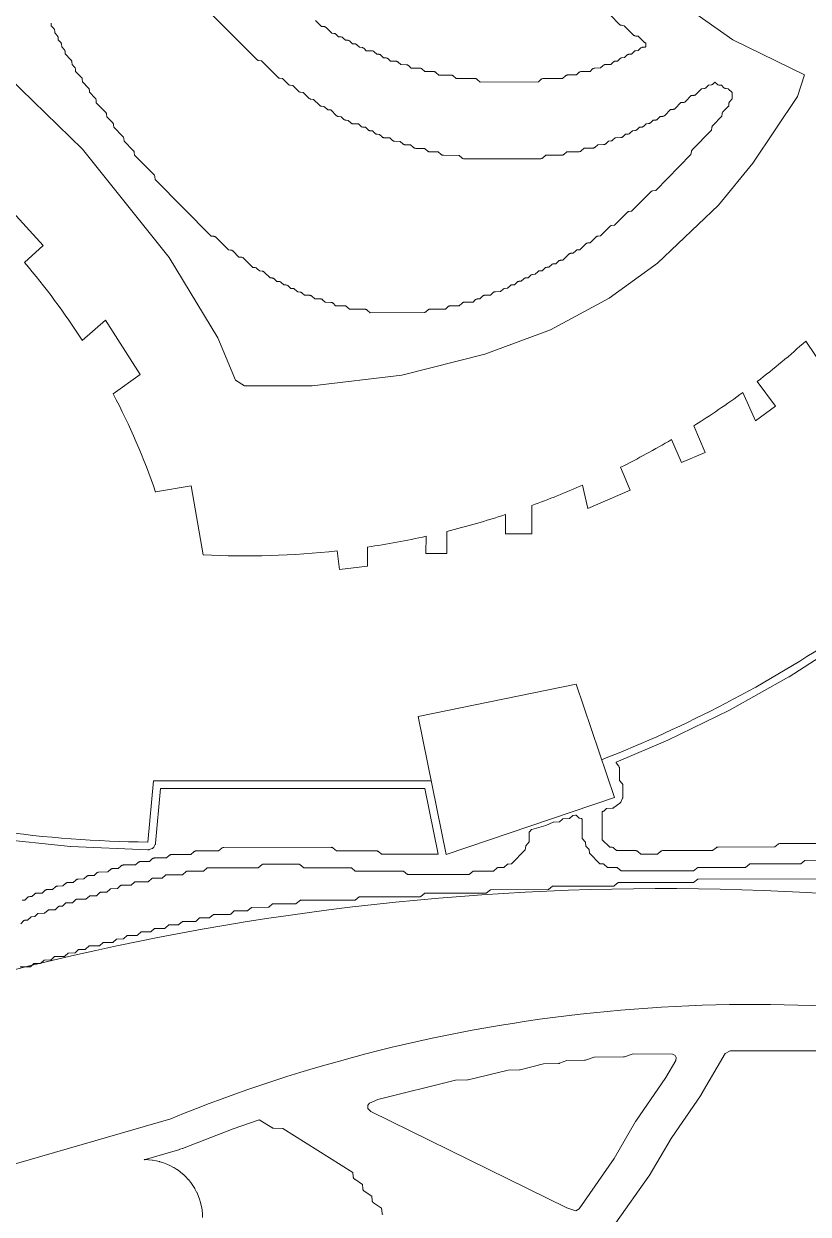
# Model space of a CAD drawing. Header units: inches. Extents: x 36 to 190, y -75 to 56.
# Drawn here: x 162.52 to 168.55, y -15.79 to -6.64 of the extents above; entities that cross this region are included whole.
import ezdxf

# ---------------------------------------------------------------- set-up
doc = ezdxf.new("R2010")
doc.units = ezdxf.units.IN
for name, color, linetype, lineweight in [('01_ORIGINAL_CAD', 7, 'CONTINUOUS', 20), ('02_APPROVED_PDF_OUTLINES', 7, 'CONTINUOUS', 15), ('03_ADDED_AREAS_SAME_COMPOSITION', 7, 'CONTINUOUS', 15), ('04_APPROVED_PERIMETER', 7, 'CONTINUOUS', 15)]:
    doc.layers.add(name, color=color, linetype=linetype, lineweight=lineweight)

# ---------------------------------------------------------------- blocks, each defined once
blk = doc.blocks.new('06_WAVES')
at = {"layer": '01_ORIGINAL_CAD'}
for points in [[(52.2493, 38.1107), (52.6681, 37.6537), (52.5252, 37.5228)], [(52.9682, 36.924), (53.149, 37.0789), (53.4135, 36.6613), (53.2073, 36.5136)], [(58.5281, 36.9184), (58.6704, 36.7041), (58.8136, 36.7992), (58.6323, 37.0141)], [(58.0434, 36.5236), (58.1409, 36.3052), (58.2947, 36.4191), (58.1551, 36.6078)], [(57.4962, 36.1619), (57.5715, 35.985), (57.7545, 36.0629), (57.6677, 36.2668)], [(56.8117, 35.8113), (56.8528, 35.6336), (57.1795, 35.7726), (57.1045, 35.9487)], [(53.8052, 35.8063), (53.533, 35.7591)], [(53.8052, 35.8063), (53.8052, 35.8063)], [(56.2206, 35.5856), (56.2206, 35.4387), (56.4229, 35.4387), (56.4229, 35.6554)], [(55.6105, 35.4191), (55.6079, 35.2876), (55.7705, 35.2876), (55.7705, 35.4566)], [(54.9286, 35.3065), (54.9443, 35.1648), (55.1599, 35.189), (55.1599, 35.3363)], [(53.5155, 33.5403), (53.4732, 33.0698)], [(53.5155, 33.5403), (55.6505, 33.5403)]]:
    blk.add_lwpolyline(points, dxfattribs=at)
for points in [[(59.9983, 35.3223), (60.235, 35.0586), (61.8312, 36.8162), (61.9333, 37.4176, -0.214593), (63.5216, 35.6018, 0.212382), (64.1876, 33.5175, -0.642649), (62.1657, 32.1496, 0.132984), (51.6147, 31.858, -0.471407), (50.9129, 32.2446)], [(58.5281, 36.9184, -0.018836), (58.1551, 36.6078, -0.018836)], [(58.0434, 36.5236, -0.017658), (57.6677, 36.2668, -0.017658)], [(57.4962, 36.1619, -0.017305), (57.1045, 35.9487, -0.017305)], [(54.9286, 35.3065, -0.040089), (53.8973, 35.2756), (53.8052, 35.8063)], [(56.8117, 35.8113, -0.016254), (56.4229, 35.6554, -0.016254)], [(56.2206, 35.5856, -0.018166), (55.7705, 35.4566, -0.018166)], [(50.2735, 35.4003, -0.198705), (51.1432, 33.3921, 0.063223), (53.4732, 33.0698)], [(55.6105, 35.4191, -0.017778), (55.1599, 35.3363, -0.017778)], [(56.9594, 33.703, 0.056142), (58.8111, 34.6734)], [(53.6498, 30.945, -0.14301), (60.2429, 31.6303, -0.286424), (65.3601, 28.4306), (66.4807, 23.8898, -0.272091), (64.8996, 18.9541), (63.6613, 17.5325)], [(53.6498, 30.945), (50.3999, 30.0042), (48.0949, 29.84), (45.4271, 29.473), (42.376, 26.5966), (41.758, 26.5966, -0.10797), (36.2477, 22.9537)]]:
    blk.add_lwpolyline(points, format="xyb", dxfattribs=at)
blk.add_lwpolyline([(55.5495, 34.0342), (56.7635, 34.2825), (57.0577, 33.4124), (55.766, 32.9757)], close=True, dxfattribs=at)
for start, end in [(32.63878, 40.4465), (19.0436, 27.66091)]:
    blk.add_arc((48.3626, 33.9743), 5.4698, start, end, dxfattribs=at)
at = {"layer": '02_APPROVED_PDF_OUTLINES'}
for points in [[(52.4962, 32.4431), (52.5215, 32.4672), (52.5219, 32.4676), (52.5225, 32.468), (52.523, 32.4683), (52.5236, 32.4685), (52.5241, 32.4687), (52.5247, 32.4688), (52.5253, 32.4689), (52.5492, 32.47), (52.5745, 32.4941), (52.575, 32.4945), (52.5754, 32.4948), (52.5759, 32.4951), (52.5764, 32.4953), (52.577, 32.4955), (52.5775, 32.4957), (52.5781, 32.4957), (52.6046, 32.4981), (52.6275, 32.5209), (52.6279, 32.5213), (52.6284, 32.5216), (52.6289, 32.5219), (52.6294, 32.5222), (52.6299, 32.5224), (52.6305, 32.5225), (52.6311, 32.5226), (52.6317, 32.5226), (52.6792, 32.523), (52.7073, 32.548), (52.7078, 32.5484), (52.7083, 32.5487), (52.7088, 32.549), (52.7094, 32.5492), (52.7099, 32.5494), (52.7105, 32.5495), (52.7111, 32.5495), (52.7614, 32.5507), (52.7867, 32.5748), (52.7872, 32.5752), (52.7876, 32.5755), (52.7881, 32.5758), (52.7886, 32.576), (52.7892, 32.5762), (52.7897, 32.5763), (52.7903, 32.5764), (52.8168, 32.5788), (52.8397, 32.6016), (52.8401, 32.602), (52.8405, 32.6023), (52.841, 32.6026), (52.8415, 32.6028), (52.8421, 32.603), (52.8426, 32.6032), (52.8432, 32.6033), (52.8438, 32.6033), (52.894, 32.6045), (52.9193, 32.6286), (52.9198, 32.6289), (52.9202, 32.6293), (52.9207, 32.6296), (52.9212, 32.6298), (52.9218, 32.63), (52.9223, 32.6301), (52.9229, 32.6302), (52.9235, 32.6302), (52.9975, 32.6306), (53.0256, 32.6556), (53.0261, 32.656), (53.0266, 32.6563), (53.0271, 32.6566), (53.0277, 32.6568), (53.0283, 32.657), (53.0289, 32.6571), (53.0295, 32.6571), (53.0798, 32.6583), (53.105, 32.6824), (53.1055, 32.6828), (53.1059, 32.6831), (53.1064, 32.6834), (53.1069, 32.6836), (53.1074, 32.6838), (53.108, 32.6839), (53.1085, 32.684), (53.109, 32.684), (53.1593, 32.6852), (53.1846, 32.7093), (53.185, 32.7097), (53.1855, 32.71), (53.186, 32.7103), (53.1865, 32.7105), (53.187, 32.7107), (53.1875, 32.7108), (53.1881, 32.7109), (53.1886, 32.7109), (53.2389, 32.7121), (53.2642, 32.7362), (53.2646, 32.7366), (53.2651, 32.7369), (53.2656, 32.7372), (53.2661, 32.7374), (53.2666, 32.7376), (53.2671, 32.7377), (53.2677, 32.7378), (53.2683, 32.7378), (53.3451, 32.739), (53.3703, 32.7631), (53.3708, 32.7635), (53.3712, 32.7638), (53.3717, 32.7641), (53.3722, 32.7643), (53.3728, 32.7645), (53.3733, 32.7647), (53.3739, 32.7647), (53.3745, 32.7648), (53.475, 32.7651), (53.5032, 32.7902), (53.5036, 32.7906), (53.5041, 32.7909), (53.5047, 32.7912), (53.5053, 32.7914), (53.5058, 32.7916), (53.5064, 32.7917), (53.5071, 32.7917), (53.5839, 32.7929), (53.6091, 32.817), (53.6096, 32.8173), (53.61, 32.8177), (53.6105, 32.818), (53.611, 32.8182), (53.6116, 32.8184), (53.6121, 32.8185), (53.6127, 32.8186), (53.6133, 32.8186), (53.7404, 32.819), (53.7685, 32.8441), (53.769, 32.8445), (53.7695, 32.8448), (53.7701, 32.8451), (53.7706, 32.8453), (53.7712, 32.8455), (53.7718, 32.8455), (53.7725, 32.8456), (53.8996, 32.846), (53.9277, 32.871), (53.9282, 32.8714), (53.9287, 32.8717), (53.9293, 32.872), (53.9299, 32.8723), (53.9305, 32.8724), (53.9311, 32.8725), (53.9317, 32.8725), (54.3215, 32.8728), (54.3526, 32.8983), (54.353, 32.8987), (54.3535, 32.899), (54.3541, 32.8992), (54.3546, 32.8994), (54.3552, 32.8996), (54.3558, 32.8997), (54.3564, 32.8997), (54.6358, 32.8999), (54.6364, 32.8999), (54.637, 32.8998), (54.6376, 32.8997), (54.6381, 32.8995), (54.6386, 32.8992), (54.6391, 32.8989), (54.6396, 32.8986), (54.6708, 32.8731), (55.034, 32.8734), (55.0347, 32.8733), (55.0353, 32.8732), (55.0359, 32.8731), (55.0365, 32.8729), (55.037, 32.8726), (55.0375, 32.8722), (55.038, 32.8719), (55.0662, 32.8468), (55.4323, 32.8468), (55.4328, 32.8468), (55.4334, 32.8467), (55.434, 32.8466), (55.4345, 32.8464), (55.4351, 32.8461), (55.4356, 32.8458), (55.4361, 32.8455), (55.4672, 32.82), (55.9408, 32.8204), (55.9719, 32.8459), (55.9723, 32.8462), (55.9728, 32.8465), (55.9734, 32.8468), (55.9739, 32.847), (55.9745, 32.8471), (55.9751, 32.8472), (55.9757, 32.8472), (56.1293, 32.8476), (56.1574, 32.8727), (56.1579, 32.8731), (56.1584, 32.8734), (56.159, 32.8737), (56.1596, 32.8739), (56.1602, 32.8741), (56.1608, 32.8742), (56.1614, 32.8742), (56.2089, 32.8745), (56.237, 32.8996), (56.2375, 32.9), (56.2381, 32.9003), (56.2386, 32.9006), (56.2392, 32.9008), (56.2398, 32.901), (56.2405, 32.9011), (56.267, 32.9035), (56.3723, 33.0098), (56.3763, 33.0391), (56.3764, 33.0397), (56.3765, 33.0402), (56.3767, 33.0407), (56.377, 33.0413), (56.3773, 33.0418), (56.3777, 33.0422), (56.4024, 33.0706), (56.4025, 33.1457), (56.4026, 33.1462), (56.4027, 33.1468), (56.4028, 33.1474), (56.403, 33.1479), (56.4032, 33.1485), (56.4035, 33.149), (56.4039, 33.1494), (56.4043, 33.1499), (56.4196, 33.1654), (56.4201, 33.1658), (56.4206, 33.1662), (56.4211, 33.1665), (56.4217, 33.1668), (56.4222, 33.167), (56.5299, 33.1974), (56.5879, 33.2229), (56.5884, 33.2232), (56.589, 33.2233), (56.5896, 33.2234), (56.5901, 33.2235), (56.6356, 33.2246), (56.6585, 33.2463), (56.659, 33.2467), (56.6595, 33.247), (56.66, 33.2473), (56.6606, 33.2476), (56.6611, 33.2477), (56.6617, 33.2479), (56.6623, 33.2479), (56.7124, 33.2506), (56.7383, 33.2733), (56.7387, 33.2737), (56.7392, 33.274), (56.7397, 33.2743), (56.7403, 33.2745), (56.7408, 33.2747), (56.7414, 33.2748), (56.7578, 33.2772), (56.7584, 33.2773), (56.759, 33.2773), (56.7596, 33.2772), (56.7602, 33.2771), (56.7608, 33.2769), (56.7614, 33.2766), (56.7619, 33.2763), (56.7624, 33.2759), (56.7629, 33.2755), (56.7859, 33.2527), (56.8038, 33.2504), (56.8044, 33.2503), (56.805, 33.2502), (56.8055, 33.2499), (56.806, 33.2497), (56.8065, 33.2494), (56.8069, 33.249), (56.8074, 33.2486), (56.8078, 33.2482), (56.8081, 33.2477), (56.8084, 33.2472), (56.8086, 33.2467), (56.8088, 33.2462), (56.809, 33.2456), (56.809, 33.2451), (56.8091, 33.2445), (56.8096, 33.0978), (56.8345, 33.0694), (56.8349, 33.0689), (56.8352, 33.0683), (56.8355, 33.0678), (56.8357, 33.0672), (56.8358, 33.0666), (56.8359, 33.0659), (56.8383, 33.0391), (56.8609, 33.0159), (56.8613, 33.0155), (56.8616, 33.015), (56.8619, 33.0145), (56.8622, 33.014), (56.8624, 33.0134), (56.8625, 33.0129), (56.8626, 33.0123), (56.8649, 32.9855), (56.9458, 32.904), (56.9723, 32.9016), (56.9729, 32.9015), (56.9735, 32.9014), (56.9741, 32.9012), (56.9747, 32.9009), (56.9752, 32.9005), (56.9757, 32.9002), (57.0039, 32.8751), (57.078, 32.8749), (57.0786, 32.8749), (57.0792, 32.8748), (57.0798, 32.8746), (57.0804, 32.8744), (57.0809, 32.8741), (57.0815, 32.8738), (57.0819, 32.8734), (57.1101, 32.8484), (57.6661, 32.8485), (57.6972, 32.874), (57.6977, 32.8744), (57.6982, 32.8747), (57.6987, 32.8749), (57.6993, 32.8751), (57.6998, 32.8753), (57.7004, 32.8753), (57.701, 32.8754), (58.0642, 32.8756), (58.0953, 32.9011), (58.0958, 32.9015), (58.0963, 32.9018), (58.0968, 32.902), (58.0974, 32.9022), (58.0979, 32.9024), (58.0985, 32.9025), (58.0991, 32.9025), (58.4889, 32.9028), (58.52, 32.9283), (58.5204, 32.9287), (58.5209, 32.929), (58.5215, 32.9292), (58.522, 32.9294), (58.5226, 32.9295), (58.5232, 32.9296), (58.5238, 32.9297), (59.7057, 32.9306)], [(58.6218, 32.7867), (57.6971, 32.786), (57.666, 32.7605), (57.6655, 32.7601), (57.665, 32.7598), (57.6644, 32.7596), (57.6639, 32.7594), (57.6633, 32.7593), (57.6627, 32.7592), (57.6622, 32.7591), (57.0866, 32.7587), (57.0555, 32.7332), (57.055, 32.7329), (57.0545, 32.7325), (57.054, 32.7323), (57.0534, 32.7321), (57.0529, 32.732), (57.0523, 32.7319), (57.0517, 32.7318), (56.5823, 32.7315), (56.5512, 32.706), (56.5507, 32.7056), (56.5502, 32.7053), (56.5497, 32.7051), (56.5491, 32.7049), (56.5486, 32.7047), (56.548, 32.7047), (56.5474, 32.7046), (56.1046, 32.7043), (56.0734, 32.6788), (56.073, 32.6784), (56.0725, 32.6781), (56.0719, 32.6779), (56.0714, 32.6777), (56.0708, 32.6775), (56.0702, 32.6775), (56.0696, 32.6774), (55.6003, 32.6771), (55.5692, 32.6516), (55.5687, 32.6512), (55.5682, 32.6509), (55.5677, 32.6507), (55.5671, 32.6505), (55.5665, 32.6503), (55.5659, 32.6502), (55.5654, 32.6502), (55.096, 32.6499), (55.0649, 32.6243), (55.0644, 32.624), (55.0639, 32.6237), (55.0634, 32.6234), (55.0628, 32.6232), (55.0622, 32.6231), (55.0617, 32.623), (55.0611, 32.623), (54.6448, 32.6227), (54.6137, 32.5972), (54.6132, 32.5968), (54.6127, 32.5965), (54.6122, 32.5963), (54.6116, 32.5961), (54.611, 32.5959), (54.6105, 32.5958), (54.6099, 32.5958), (54.4297, 32.5954), (54.4015, 32.5703), (54.4011, 32.5699), (54.4005, 32.5696), (54.4, 32.5693), (54.3994, 32.5691), (54.3988, 32.5689), (54.3982, 32.5688), (54.3976, 32.5688), (54.2704, 32.5684), (54.2423, 32.5434), (54.2419, 32.543), (54.2413, 32.5427), (54.2408, 32.5424), (54.2402, 32.5422), (54.2396, 32.542), (54.239, 32.5419), (54.2384, 32.5419), (54.1351, 32.5406), (54.1098, 32.5166), (54.1094, 32.5162), (54.1089, 32.5159), (54.1084, 32.5156), (54.1079, 32.5153), (54.1074, 32.5152), (54.1068, 32.515), (54.1063, 32.5149), (54.1057, 32.5149), (53.9786, 32.5145), (53.9504, 32.4895), (53.95, 32.4891), (53.9495, 32.4888), (53.9489, 32.4885), (53.9483, 32.4883), (53.9478, 32.4881), (53.9472, 32.488), (53.9465, 32.488), (53.8697, 32.4868), (53.8445, 32.4627), (53.844, 32.4623), (53.8436, 32.462), (53.8431, 32.4617), (53.8426, 32.4615), (53.842, 32.4613), (53.8415, 32.4611), (53.8409, 32.4611), (53.8404, 32.461), (53.7398, 32.4607), (53.7117, 32.4356), (53.7112, 32.4352), (53.7106, 32.4349), (53.7101, 32.4346), (53.7095, 32.4344), (53.7089, 32.4342), (53.7083, 32.4341), (53.7077, 32.4341), (53.6336, 32.4338), (53.6055, 32.4087), (53.6051, 32.4083), (53.6045, 32.408), (53.604, 32.4077), (53.6034, 32.4075), (53.6028, 32.4073), (53.6022, 32.4072), (53.6016, 32.4072), (53.5248, 32.406), (53.4995, 32.3819), (53.4991, 32.3815), (53.4987, 32.3812), (53.4982, 32.3809), (53.4976, 32.3807), (53.4971, 32.3805), (53.4966, 32.3804), (53.496, 32.3803), (53.4954, 32.3803), (53.4214, 32.3799), (53.3933, 32.3549), (53.3928, 32.3545), (53.3923, 32.3541), (53.3917, 32.3539), (53.3911, 32.3536), (53.3905, 32.3535), (53.3899, 32.3534), (53.3893, 32.3533), (53.3153, 32.353), (53.2871, 32.3279), (53.2867, 32.3276), (53.2862, 32.3272), (53.2856, 32.3269), (53.2851, 32.3267), (53.2845, 32.3266), (53.2839, 32.3265), (53.2833, 32.3264), (53.233, 32.3253), (53.2077, 32.3012), (53.2073, 32.3008), (53.2068, 32.3005), (53.2063, 32.3002), (53.2058, 32.2999), (53.2053, 32.2998), (53.2047, 32.2996), (53.2042, 32.2995), (53.2036, 32.2995), (53.1296, 32.2992), (53.1014, 32.2741), (53.101, 32.2737), (53.1004, 32.2734), (53.0999, 32.2731), (53.0993, 32.2729), (53.0987, 32.2727), (53.0981, 32.2726), (53.0975, 32.2726), (53.0234, 32.2723), (52.9953, 32.2472), (52.9948, 32.2468), (52.9943, 32.2465), (52.9938, 32.2462), (52.9932, 32.246), (52.9927, 32.2458), (52.9921, 32.2457), (52.9915, 32.2457), (52.9412, 32.2445), (52.9159, 32.2204), (52.9155, 32.2201), (52.915, 32.2197), (52.9145, 32.2195), (52.914, 32.2192), (52.9135, 32.219), (52.913, 32.2189), (52.9124, 32.2188), (52.9119, 32.2188), (52.8616, 32.2176), (52.8363, 32.1935), (52.8359, 32.1932), (52.8354, 32.1928), (52.8349, 32.1926), (52.8344, 32.1923), (52.8339, 32.1921), (52.8334, 32.192), (52.8328, 32.1919), (52.8322, 32.1919), (52.7554, 32.1907), (52.7302, 32.1666), (52.7298, 32.1662), (52.7293, 32.1659), (52.7288, 32.1656), (52.7283, 32.1654), (52.7278, 32.1652), (52.7273, 32.1651), (52.7267, 32.165), (52.7262, 32.165), (52.6759, 32.1638), (52.6506, 32.1397), (52.6502, 32.1393), (52.6497, 32.139), (52.6492, 32.1387), (52.6487, 32.1385), (52.6482, 32.1383), (52.6477, 32.1382), (52.6471, 32.1381), (52.6466, 32.1381), (52.5963, 32.1369), (52.571, 32.1128), (52.5706, 32.1124), (52.5701, 32.1121), (52.5696, 32.1118), (52.5691, 32.1116), (52.5686, 32.1114), (52.568, 32.1113), (52.5675, 32.1112), (52.5669, 32.1112), (52.4929, 32.1108)], [(57.0271, 39.4211), (57.0965, 39.3511), (57.0989, 39.3489), (57.1016, 39.3471), (57.1045, 39.3457), (57.1076, 39.3446), (57.1107, 39.3439), (57.1334, 39.3407), (57.2052, 39.2687), (57.2078, 39.2664), (57.2107, 39.2645), (57.2139, 39.263), (57.2172, 39.262), (57.2207, 39.2614), (57.2403, 39.2597), (57.2849, 39.215), (57.2874, 39.2129), (57.2902, 39.2111), (57.2931, 39.2096), (57.2962, 39.2086), (57.2976, 39.2083), (57.2977, 39.181), (57.2936, 39.1769), (57.274, 39.1751), (57.2706, 39.1746), (57.2673, 39.1735), (57.2641, 39.1721), (57.2612, 39.1702), (57.2586, 39.1679), (57.2406, 39.15), (57.221, 39.1482), (57.2175, 39.1477), (57.2142, 39.1467), (57.2111, 39.1452), (57.2082, 39.1433), (57.2056, 39.141), (57.1876, 39.1231), (57.1679, 39.1214), (57.1645, 39.1208), (57.1612, 39.1198), (57.1581, 39.1183), (57.1551, 39.1164), (57.1525, 39.1142), (57.1346, 39.0963), (57.1149, 39.0945), (57.1115, 39.0939), (57.1082, 39.0929), (57.105, 39.0914), (57.1021, 39.0896), (57.0995, 39.0873), (57.082, 39.0698), (57.0656, 39.0691), (57.062, 39.0687), (57.0586, 39.0677), (57.0553, 39.0663), (57.0522, 39.0645), (57.0495, 39.0622), (57.0295, 39.0432), (56.9866, 39.0422), (56.9835, 39.0419), (56.9805, 39.0413), (56.9776, 39.0403), (56.9748, 39.039), (56.9722, 39.0373), (56.9699, 39.0353), (56.9499, 39.0163), (56.907, 39.0153), (56.9039, 39.015), (56.9009, 39.0144), (56.898, 39.0134), (56.8952, 39.0121), (56.8927, 39.0104), (56.8903, 39.0084), (56.8705, 38.9896), (56.8041, 38.9893), (56.8011, 38.9891), (56.7982, 38.9885), (56.7953, 38.9876), (56.7926, 38.9864), (56.79, 38.9848), (56.7876, 38.9829), (56.7649, 38.9626), (56.698, 38.9623), (56.695, 38.9621), (56.692, 38.9616), (56.6892, 38.9607), (56.6864, 38.9594), (56.6839, 38.9579), (56.6815, 38.956), (56.6588, 38.9357), (56.5123, 38.9354), (56.5093, 38.9352), (56.5063, 38.9346), (56.5034, 38.9337), (56.5007, 38.9325), (56.4981, 38.9309), (56.4957, 38.929), (56.473, 38.9088), (56.0268, 38.9084), (56.004, 38.9287), (56.0016, 38.9305), (55.999, 38.9321), (55.9963, 38.9333), (55.9934, 38.9342), (55.9904, 38.9348), (55.9874, 38.935), (55.8409, 38.9351), (55.8181, 38.9554), (55.8157, 38.9572), (55.8132, 38.9588), (55.8104, 38.96), (55.8075, 38.9609), (55.8046, 38.9615), (55.8016, 38.9617), (55.7082, 38.9619), (55.6853, 38.9821), (55.683, 38.984), (55.6804, 38.9855), (55.6776, 38.9868), (55.6748, 38.9877), (55.6718, 38.9882), (55.6688, 38.9884), (55.6019, 38.9886), (55.5791, 39.0089), (55.5767, 39.0107), (55.5742, 39.0123), (55.5714, 39.0135), (55.5685, 39.0144), (55.5656, 39.015), (55.5626, 39.0152), (55.4962, 39.0154), (55.4763, 39.0342), (55.474, 39.0362), (55.4714, 39.0379), (55.4686, 39.0392), (55.4657, 39.0402), (55.4627, 39.0408), (55.4596, 39.0411), (55.4167, 39.042), (55.3966, 39.061), (55.3943, 39.063), (55.3917, 39.0646), (55.3889, 39.066), (55.386, 39.067), (55.383, 39.0676), (55.38, 39.0678), (55.3373, 39.0687), (55.32, 39.086), (55.3173, 39.0882), (55.3144, 39.0901), (55.3113, 39.0916), (55.308, 39.0926), (55.3046, 39.0931), (55.2846, 39.0949), (55.2638, 39.1146), (55.261, 39.1168), (55.258, 39.1187), (55.2547, 39.1201), (55.2512, 39.121), (55.2477, 39.1214), (55.231, 39.1221), (55.2107, 39.1414), (55.2083, 39.1433), (55.2057, 39.145), (55.203, 39.1464), (55.2001, 39.1473), (55.1971, 39.148), (55.194, 39.1482), (55.1514, 39.1491), (55.134, 39.1664), (55.1314, 39.1686), (55.1285, 39.1705), (55.1253, 39.172), (55.122, 39.173), (55.1186, 39.1735), (55.0986, 39.1753), (55.0778, 39.195), (55.0751, 39.1972), (55.072, 39.1991), (55.0687, 39.2005), (55.0653, 39.2014), (55.0617, 39.2018), (55.045, 39.2025), (55.0247, 39.2218), (55.0219, 39.224), (55.0189, 39.2259), (55.0156, 39.2273), (55.0121, 39.2282), (55.0086, 39.2286), (54.9919, 39.2293), (54.9716, 39.2486), (54.9688, 39.2508), (54.9657, 39.2527), (54.9625, 39.2541), (54.959, 39.255), (54.9555, 39.2554), (54.9387, 39.2561), (54.9184, 39.2754), (54.9157, 39.2776), (54.9126, 39.2795), (54.9093, 39.2809), (54.9059, 39.2818), (54.9023, 39.2822), (54.886, 39.2829), (54.8418, 39.3271), (54.8391, 39.3294), (54.8362, 39.3313), (54.8331, 39.3328), (54.8297, 39.3338), (54.8263, 39.3343), (54.8067, 39.3361), (54.762, 39.3807)], [(53.8312, 39.5633), (54.3099, 39.0806), (54.3123, 39.0784), (54.315, 39.0766), (54.3179, 39.0752), (54.3209, 39.0741), (54.3241, 39.0734), (54.3468, 39.0702), (54.4717, 38.9446), (54.4743, 38.9423), (54.4773, 38.9404), (54.4804, 38.9389), (54.4838, 38.9379), (54.4872, 38.9373), (54.5068, 38.9356), (54.5515, 38.8909), (54.5541, 38.8886), (54.557, 38.8867), (54.5602, 38.8853), (54.5635, 38.8842), (54.567, 38.8837), (54.5866, 38.882), (54.6312, 38.8373), (54.6339, 38.835), (54.6368, 38.8331), (54.6399, 38.8316), (54.6433, 38.8306), (54.6467, 38.8301), (54.6663, 38.8283), (54.711, 38.7837), (54.7136, 38.7814), (54.7165, 38.7795), (54.7197, 38.778), (54.723, 38.777), (54.7264, 38.7765), (54.7461, 38.7747), (54.7907, 38.7301), (54.7933, 38.7278), (54.7962, 38.7259), (54.7994, 38.7244), (54.8027, 38.7234), (54.8062, 38.7228), (54.8262, 38.7211), (54.8469, 38.7014), (54.8497, 38.6991), (54.8527, 38.6973), (54.856, 38.6959), (54.8595, 38.695), (54.863, 38.6946), (54.8794, 38.6938), (54.9236, 38.6496), (54.9262, 38.6474), (54.9291, 38.6455), (54.9323, 38.644), (54.9356, 38.643), (54.939, 38.6424), (54.959, 38.6406), (54.9798, 38.621), (54.9826, 38.6187), (54.9856, 38.6169), (54.9889, 38.6155), (54.9924, 38.6145), (54.9959, 38.6141), (55.0126, 38.6134), (55.0329, 38.5942), (55.0353, 38.5922), (55.0379, 38.5905), (55.0406, 38.5892), (55.0435, 38.5882), (55.0465, 38.5876), (55.0496, 38.5873), (55.0922, 38.5864), (55.1096, 38.5692), (55.1122, 38.5669), (55.1151, 38.565), (55.1183, 38.5636), (55.1216, 38.5626), (55.125, 38.562), (55.145, 38.5603), (55.1658, 38.5406), (55.1685, 38.5383), (55.1716, 38.5365), (55.1749, 38.5351), (55.1783, 38.5342), (55.1819, 38.5338), (55.1986, 38.533), (55.2189, 38.5138), (55.2217, 38.5115), (55.2247, 38.5097), (55.228, 38.5083), (55.2315, 38.5074), (55.235, 38.507), (55.2517, 38.5062), (55.272, 38.487), (55.2744, 38.485), (55.277, 38.4833), (55.2797, 38.482), (55.2826, 38.481), (55.2856, 38.4804), (55.2887, 38.4801), (55.3317, 38.4792), (55.3517, 38.4602), (55.3541, 38.4582), (55.3567, 38.4566), (55.3594, 38.4552), (55.3623, 38.4542), (55.3653, 38.4536), (55.3684, 38.4534), (55.4113, 38.4524), (55.4314, 38.4334), (55.4338, 38.4315), (55.4363, 38.4298), (55.4391, 38.4284), (55.442, 38.4275), (55.445, 38.4268), (55.4481, 38.4266), (55.4915, 38.4257), (55.5145, 38.4052), (55.5169, 38.4034), (55.5195, 38.4018), (55.5222, 38.4006), (55.5251, 38.3997), (55.528, 38.3991), (55.531, 38.3989), (55.5979, 38.3987), (55.6208, 38.3785), (55.6231, 38.3766), (55.6257, 38.375), (55.6284, 38.3738), (55.6313, 38.3729), (55.6343, 38.3724), (55.6373, 38.3722), (55.7041, 38.372), (55.727, 38.3517), (55.7294, 38.3498), (55.7319, 38.3483), (55.7347, 38.347), (55.7376, 38.3461), (55.7405, 38.3456), (55.7435, 38.3454), (55.8635, 38.3452), (55.8863, 38.325), (55.8887, 38.3231), (55.8913, 38.3216), (55.894, 38.3203), (55.8969, 38.3194), (55.8999, 38.3189), (55.9029, 38.3187), (56.4898, 38.3188), (56.4932, 38.3191), (56.4966, 38.3198), (56.4998, 38.3209), (56.5029, 38.3225), (56.5057, 38.3245), (56.5315, 38.3457), (56.6521, 38.3461), (56.6551, 38.3463), (56.658, 38.3468), (56.6609, 38.3477), (56.6637, 38.349), (56.6662, 38.3506), (56.6686, 38.3524), (56.6914, 38.3727), (56.7847, 38.373), (56.7877, 38.3732), (56.7907, 38.3738), (56.7936, 38.3747), (56.7963, 38.3759), (56.7989, 38.3775), (56.8013, 38.3794), (56.824, 38.3996), (56.8909, 38.3999), (56.8939, 38.4001), (56.8969, 38.4007), (56.8997, 38.4016), (56.9025, 38.4029), (56.905, 38.4044), (56.9074, 38.4063), (56.9304, 38.4267), (56.9738, 38.4277), (56.9768, 38.428), (56.9798, 38.4286), (56.9827, 38.4296), (56.9855, 38.431), (56.9881, 38.4326), (56.9904, 38.4346), (57.0111, 38.4543), (57.0311, 38.4561), (57.0345, 38.4567), (57.0378, 38.4577), (57.041, 38.4591), (57.0439, 38.461), (57.0465, 38.4633), (57.0638, 38.4805), (57.1064, 38.4815), (57.1094, 38.4818), (57.1125, 38.4824), (57.1154, 38.4834), (57.1181, 38.4847), (57.1207, 38.4864), (57.1231, 38.4884), (57.1433, 38.5076), (57.16, 38.5084), (57.1635, 38.5088), (57.167, 38.5097), (57.1703, 38.5111), (57.1733, 38.513), (57.1761, 38.5153), (57.1963, 38.5345), (57.213, 38.5353), (57.2166, 38.5357), (57.22, 38.5366), (57.2233, 38.538), (57.2264, 38.5399), (57.2291, 38.5422), (57.2493, 38.5614), (57.2661, 38.5622), (57.2696, 38.5626), (57.2731, 38.5635), (57.2764, 38.5649), (57.2794, 38.5668), (57.2822, 38.569), (57.3024, 38.5883), (57.3191, 38.589), (57.3226, 38.5895), (57.3261, 38.5904), (57.3294, 38.5918), (57.3324, 38.5936), (57.3352, 38.5959), (57.3554, 38.6152), (57.3721, 38.6159), (57.3757, 38.6163), (57.3791, 38.6173), (57.3824, 38.6187), (57.3855, 38.6205), (57.3882, 38.6228), (57.4089, 38.6425), (57.4289, 38.6443), (57.4323, 38.6448), (57.4357, 38.6459), (57.4388, 38.6474), (57.4417, 38.6493), (57.4444, 38.6516), (57.4888, 38.6963), (57.5084, 38.698), (57.5119, 38.6986), (57.5152, 38.6996), (57.5184, 38.7011), (57.5213, 38.703), (57.5239, 38.7053), (57.5683, 38.75), (57.588, 38.7518), (57.5914, 38.7523), (57.5947, 38.7533), (57.5979, 38.7548), (57.6008, 38.7567), (57.6034, 38.759), (57.6479, 38.8037), (57.6675, 38.8055), (57.6709, 38.8061), (57.6743, 38.8071), (57.6774, 38.8086), (57.6803, 38.8105), (57.683, 38.8128), (57.727, 38.857), (57.7433, 38.8578), (57.7468, 38.8582), (57.7503, 38.8591), (57.7536, 38.8605), (57.7566, 38.8624), (57.7594, 38.8646), (57.7801, 38.8843), (57.8001, 38.8861), (57.8035, 38.8867), (57.8068, 38.8877), (57.8099, 38.8892), (57.8128, 38.891), (57.8155, 38.8933), (57.8295, 38.9073), (57.8461, 38.8915), (57.8488, 38.8892), (57.8519, 38.8874), (57.8552, 38.886), (57.8586, 38.8851), (57.8622, 38.8847), (57.8789, 38.884), (57.8992, 38.8647), (57.902, 38.8624), (57.905, 38.8606), (57.9083, 38.8592), (57.9118, 38.8583), (57.9153, 38.8579), (57.9316, 38.8572), (57.9619, 38.8266), (57.962, 38.7785), (57.9434, 38.7584), (57.9412, 38.7556), (57.9393, 38.7526), (57.938, 38.7493), (57.9371, 38.7459), (57.9367, 38.7424), (57.936, 38.7256), (57.8922, 38.6809), (57.89, 38.6783), (57.8882, 38.6754), (57.8867, 38.6722), (57.8857, 38.6689), (57.8852, 38.6655), (57.8835, 38.6455), (57.8128, 38.5735), (57.8106, 38.5709), (57.8087, 38.568), (57.8073, 38.5648), (57.8063, 38.5615), (57.8058, 38.5581), (57.8041, 38.5381), (57.6558, 38.3878), (57.6537, 38.3854), (57.6519, 38.3827), (57.6505, 38.3798), (57.6495, 38.3768), (57.6489, 38.3737), (57.6457, 38.3507), (57.3747, 38.076), (57.3521, 38.0727), (57.3489, 38.072), (57.3459, 38.0709), (57.343, 38.0695), (57.3403, 38.0677), (57.3379, 38.0655), (57.1898, 37.9153), (57.1702, 37.9136), (57.1668, 37.913), (57.1634, 37.912), (57.1603, 37.9105), (57.1573, 37.9086), (57.1547, 37.9062), (57.0573, 37.8079), (57.0377, 37.8061), (57.0343, 37.8055), (57.0309, 37.8045), (57.0278, 37.803), (57.0248, 37.8011), (57.0222, 37.7988), (56.9513, 37.7273), (56.9317, 37.7255), (56.9282, 37.7249), (56.9249, 37.7239), (56.9218, 37.7224), (56.9188, 37.7205), (56.9162, 37.7182), (56.8718, 37.6735), (56.8522, 37.6718), (56.8487, 37.6712), (56.8454, 37.6702), (56.8422, 37.6687), (56.8393, 37.6668), (56.8367, 37.6645), (56.7927, 37.6202), (56.7763, 37.6195), (56.7728, 37.6191), (56.7693, 37.6182), (56.7661, 37.6168), (56.763, 37.6149), (56.7602, 37.6126), (56.74, 37.5934), (56.7233, 37.5926), (56.7203, 37.5923), (56.7173, 37.5916), (56.7145, 37.5906), (56.7117, 37.5892), (56.7092, 37.5875), (56.7069, 37.5855), (56.6603, 37.5396), (56.6438, 37.5389), (56.6402, 37.5385), (56.6368, 37.5375), (56.6335, 37.5361), (56.6304, 37.5343), (56.6277, 37.532), (56.6075, 37.5128), (56.5907, 37.512), (56.5872, 37.5116), (56.5837, 37.5107), (56.5804, 37.5093), (56.5774, 37.5074), (56.5746, 37.5051), (56.5544, 37.4859), (56.5377, 37.4851), (56.5342, 37.4847), (56.5307, 37.4838), (56.5274, 37.4824), (56.5244, 37.4805), (56.5216, 37.4782), (56.5014, 37.459), (56.4847, 37.4582), (56.4811, 37.4578), (56.4777, 37.4569), (56.4744, 37.4555), (56.4713, 37.4536), (56.4686, 37.4514), (56.4479, 37.4317), (56.4279, 37.4299), (56.4245, 37.4293), (56.4212, 37.4283), (56.418, 37.4268), (56.4151, 37.425), (56.4125, 37.4227), (56.395, 37.4052), (56.3786, 37.4045), (56.375, 37.4041), (56.3716, 37.4031), (56.3683, 37.4017), (56.3652, 37.3999), (56.3625, 37.3976), (56.3423, 37.3784), (56.3256, 37.3776), (56.322, 37.3772), (56.3185, 37.3763), (56.3153, 37.3749), (56.3122, 37.373), (56.3094, 37.3707), (56.2892, 37.3515), (56.2725, 37.3507), (56.269, 37.3503), (56.2655, 37.3494), (56.2622, 37.348), (56.2592, 37.3461), (56.2564, 37.3439), (56.2357, 37.3242), (56.2158, 37.3224), (56.2123, 37.3218), (56.209, 37.3208), (56.2059, 37.3193), (56.203, 37.3174), (56.2004, 37.3152), (56.1832, 37.2981), (56.1437, 37.2978), (56.1407, 37.2976), (56.1377, 37.2971), (56.1349, 37.2962), (56.1322, 37.2949), (56.1296, 37.2934), (56.1272, 37.2915), (56.1043, 37.2711), (56.0609, 37.2701), (56.0578, 37.2698), (56.0548, 37.2692), (56.0519, 37.2682), (56.0491, 37.2668), (56.0466, 37.2652), (56.0442, 37.2632), (56.0235, 37.2435), (56.0036, 37.2417), (56.0001, 37.2411), (55.9968, 37.2401), (55.9937, 37.2386), (55.9908, 37.2368), (55.9882, 37.2345), (55.9711, 37.2174), (55.905, 37.2171), (55.902, 37.2169), (55.899, 37.2164), (55.8962, 37.2155), (55.8934, 37.2142), (55.8908, 37.2127), (55.8885, 37.2108), (55.8656, 37.1904), (55.7958, 37.1893), (55.7927, 37.1891), (55.7896, 37.1885), (55.7867, 37.1875), (55.7839, 37.1861), (55.7813, 37.1844), (55.7789, 37.1825), (55.7591, 37.1636), (55.6397, 37.1633), (55.6367, 37.1631), (55.6337, 37.1625), (55.6308, 37.1616), (55.6281, 37.1604), (55.6255, 37.1588), (55.6231, 37.1569), (55.6004, 37.1367), (55.1807, 37.1364), (55.1579, 37.1566), (55.1555, 37.1585), (55.153, 37.16), (55.1502, 37.1613), (55.1473, 37.1622), (55.1444, 37.1627), (55.1414, 37.1629), (55.0219, 37.1631), (55.002, 37.1819), (54.9997, 37.1839), (54.9971, 37.1856), (54.9943, 37.1869), (54.9913, 37.1879), (54.9883, 37.1885), (54.9852, 37.1887), (54.9158, 37.1897), (54.8958, 37.2087), (54.8935, 37.2106), (54.8909, 37.2123), (54.8881, 37.2136), (54.8852, 37.2146), (54.8822, 37.2152), (54.8791, 37.2155), (54.8362, 37.2164), (54.8161, 37.2354), (54.8138, 37.2374), (54.8112, 37.2391), (54.8084, 37.2404), (54.8055, 37.2414), (54.8025, 37.242), (54.7995, 37.2423), (54.756, 37.2432), (54.733, 37.2636), (54.7306, 37.2655), (54.7281, 37.267), (54.7253, 37.2683), (54.7225, 37.2692), (54.7195, 37.2697), (54.7165, 37.2699), (54.677, 37.2701), (54.6598, 37.2872), (54.6571, 37.2895), (54.6542, 37.2913), (54.6511, 37.2928), (54.6478, 37.2938), (54.6444, 37.2943), (54.6244, 37.2961), (54.6036, 37.3158), (54.6009, 37.3181), (54.5978, 37.3199), (54.5945, 37.3213), (54.5911, 37.3222), (54.5875, 37.3226), (54.5708, 37.3234), (54.5505, 37.3426), (54.5477, 37.3449), (54.5447, 37.3467), (54.5414, 37.3481), (54.5379, 37.349), (54.5344, 37.3494), (54.5176, 37.3502), (54.4973, 37.3694), (54.4946, 37.3717), (54.4915, 37.3735), (54.4882, 37.3749), (54.4848, 37.3758), (54.4812, 37.3762), (54.4645, 37.377), (54.4442, 37.3962), (54.4414, 37.3985), (54.4384, 37.4003), (54.4351, 37.4017), (54.4316, 37.4026), (54.4281, 37.403), (54.4117, 37.4037), (54.3676, 37.4479), (54.3649, 37.4502), (54.362, 37.4521), (54.3588, 37.4536), (54.3555, 37.4546), (54.3521, 37.4552), (54.3321, 37.4569), (54.3113, 37.4766), (54.3086, 37.4789), (54.3055, 37.4807), (54.3022, 37.4821), (54.2988, 37.483), (54.2952, 37.4834), (54.2789, 37.4842), (54.2081, 37.5552), (54.2055, 37.5575), (54.2026, 37.5594), (54.1994, 37.5608), (54.1961, 37.5619), (54.1926, 37.5624), (54.1728, 37.5642), (54.1255, 37.6104), (54.1232, 37.6124), (54.1207, 37.6141), (54.118, 37.6155), (54.1151, 37.6165), (54.1122, 37.6172), (54.1091, 37.6175), (54.0928, 37.6182), (53.9955, 37.716), (53.9928, 37.7183), (53.9899, 37.7202), (53.9867, 37.7217), (53.9834, 37.7227), (53.9799, 37.7233), (53.9604, 37.725), (53.5298, 38.1592), (53.5281, 38.1792), (53.5275, 38.1826), (53.5265, 38.1859), (53.5251, 38.1891), (53.5232, 38.192), (53.5209, 38.1946), (53.3702, 38.347), (53.3684, 38.367), (53.3679, 38.3704), (53.3669, 38.3737), (53.3654, 38.3768), (53.3636, 38.3797), (53.3613, 38.3823), (53.2903, 38.4543), (53.2886, 38.4743), (53.2881, 38.4777), (53.287, 38.481), (53.2856, 38.4841), (53.2837, 38.487), (53.2815, 38.4896), (53.2109, 38.5611), (53.2102, 38.5779), (53.2099, 38.5809), (53.2092, 38.5838), (53.2082, 38.5866), (53.2068, 38.5893), (53.2052, 38.5918), (53.2032, 38.5941), (53.1573, 38.6419), (53.1555, 38.662), (53.155, 38.6654), (53.154, 38.6687), (53.1525, 38.6719), (53.1507, 38.6748), (53.1484, 38.6774), (53.0774, 38.7493), (53.0757, 38.7693), (53.0751, 38.7727), (53.0741, 38.776), (53.0727, 38.7792), (53.0708, 38.7821), (53.0686, 38.7847), (53.0246, 38.8294), (53.0239, 38.8462), (53.0236, 38.8492), (53.0229, 38.8521), (53.0219, 38.8549), (53.0205, 38.8576), (53.0189, 38.8601), (53.0169, 38.8624), (52.971, 38.9101), (52.9692, 38.9303), (52.9687, 38.9337), (52.9677, 38.937), (52.9662, 38.9401), (52.9643, 38.943), (52.9621, 38.9456), (52.9181, 38.9903), (52.9174, 39.0071), (52.917, 39.0106), (52.9161, 39.014), (52.9147, 39.0173), (52.9129, 39.0203), (52.9107, 39.0231), (52.8911, 39.0441), (52.8893, 39.0644), (52.8888, 39.0678), (52.8878, 39.0711), (52.8863, 39.0743), (52.8845, 39.0772), (52.8822, 39.0798), (52.8382, 39.1245), (52.8375, 39.1413), (52.8371, 39.1448), (52.8362, 39.1482), (52.8348, 39.1514), (52.833, 39.1545), (52.8308, 39.1572), (52.8112, 39.1782), (52.8094, 39.1986), (52.8089, 39.202), (52.8079, 39.2052), (52.8065, 39.2083), (52.8046, 39.2112), (52.8024, 39.2138), (52.785, 39.2317), (52.7842, 39.2486), (52.7838, 39.2521), (52.7829, 39.2555), (52.7815, 39.2588), (52.7797, 39.2618), (52.7775, 39.2645), (52.7583, 39.2851), (52.7576, 39.3022), (52.7572, 39.3058), (52.7563, 39.3092), (52.7549, 39.3124), (52.7531, 39.3154), (52.7509, 39.3182), (52.7313, 39.3392), (52.7295, 39.3596)], [(52.2895, 33.0979), (52.8798, 33.0352), (52.8814, 33.0351), (53.474, 33.0099), (53.4776, 33.01), (53.4811, 33.0106), (53.4845, 33.0117), (53.5057, 33.0203), (53.5087, 33.0217), (53.5115, 33.0236), (53.514, 33.0258), (53.5162, 33.0283), (53.518, 33.0311), (53.5294, 33.051), (53.5309, 33.0542), (53.532, 33.0576), (53.5326, 33.0611), (53.5703, 33.4803), (55.6015, 33.4803), (55.7046, 32.9766), (55.2683, 32.9762), (55.2455, 32.9964), (55.2431, 32.9983), (55.2405, 32.9999), (55.2378, 33.0011), (55.2349, 33.002), (55.2319, 33.0026), (55.2289, 33.0027), (54.9226, 33.0028), (54.8966, 33.024), (54.8938, 33.026), (54.8908, 33.0275), (54.8876, 33.0287), (54.8842, 33.0294), (54.8808, 33.0296), (54.0579, 33.029), (54.0545, 33.0288), (54.0511, 33.0281), (54.0479, 33.0269), (54.0449, 33.0253), (54.0421, 33.0233), (54.0162, 33.0021), (53.8426, 33.0017), (53.8396, 33.0015), (53.8366, 33.001), (53.8338, 33.0001), (53.831, 32.9988), (53.8284, 32.9972), (53.826, 32.9954), (53.8033, 32.9751), (53.6569, 32.9747), (53.6538, 32.9745), (53.6509, 32.974), (53.648, 32.9731), (53.6452, 32.9718), (53.6427, 32.9703), (53.6403, 32.9684), (53.6175, 32.9481), (53.5242, 32.9478), (53.5211, 32.9476), (53.5182, 32.947), (53.5153, 32.9461), (53.5126, 32.9449), (53.51, 32.9433), (53.5076, 32.9414), (53.4849, 32.9212), (53.418, 32.9209), (53.415, 32.9207), (53.412, 32.9201), (53.4092, 32.9192), (53.4064, 32.918), (53.4039, 32.9164), (53.4015, 32.9145), (53.3787, 32.8943), (53.2854, 32.8939), (53.2824, 32.8937), (53.2794, 32.8932), (53.2765, 32.8923), (53.2738, 32.891), (53.2712, 32.8895), (53.2688, 32.8876), (53.2459, 32.8671), (53.2025, 32.8661), (53.1994, 32.8659), (53.1964, 32.8653), (53.1935, 32.8643), (53.1907, 32.8629), (53.1881, 32.8612), (53.1858, 32.8593), (53.1659, 32.8403), (53.0965, 32.8392), (53.0934, 32.839), (53.0904, 32.8384), (53.0874, 32.8374), (53.0847, 32.836), (53.082, 32.8343), (53.0797, 32.8323), (53.0599, 32.8135), (53.02, 32.8132), (53.017, 32.813), (53.014, 32.8124), (53.0112, 32.8115), (53.0085, 32.8103), (53.0059, 32.8087), (53.0035, 32.8069), (52.9806, 32.7864), (52.9372, 32.7854), (52.9341, 32.7852), (52.9311, 32.7845), (52.9282, 32.7835), (52.9254, 32.7822), (52.9229, 32.7805), (52.9205, 32.7785), (52.9005, 32.7595), (52.8576, 32.7585), (52.8545, 32.7583), (52.8515, 32.7576), (52.8486, 32.7566), (52.8459, 32.7553), (52.8433, 32.7536), (52.8409, 32.7516), (52.8211, 32.7328), (52.7813, 32.7325), (52.7783, 32.7323), (52.7753, 32.7317), (52.7724, 32.7308), (52.7697, 32.7296), (52.7671, 32.728), (52.7648, 32.7262), (52.7418, 32.7057), (52.6984, 32.7047), (52.6954, 32.7045), (52.6924, 32.7038), (52.6895, 32.7028), (52.6867, 32.7015), (52.6841, 32.6998), (52.6818, 32.6978), (52.6618, 32.6788), (52.6188, 32.6778), (52.6158, 32.6776), (52.6128, 32.6769), (52.6099, 32.6759), (52.6071, 32.6746), (52.6045, 32.6729), (52.6022, 32.6709), (52.582, 32.6517), (52.5653, 32.6509), (52.5617, 32.6505), (52.5582, 32.6496), (52.555, 32.6482), (52.5519, 32.6463), (52.5491, 32.6441), (52.5285, 32.6244), (52.5085, 32.6226)], [(58.7941, 33.0594), (58.3315, 33.059), (58.3281, 33.0588), (58.3247, 33.0581), (58.3215, 33.0569), (58.3185, 33.0554), (58.3157, 33.0534), (58.2898, 33.0322), (57.8538, 33.0318), (57.8503, 33.0316), (57.847, 33.0309), (57.8437, 33.0297), (57.8407, 33.0282), (57.8379, 33.0262), (57.8121, 33.005), (57.4291, 33.0047), (57.4257, 33.0044), (57.4223, 33.0037), (57.4191, 33.0026), (57.4161, 33.001), (57.4133, 32.999), (57.3874, 32.9778), (57.2591, 32.9777), (57.2363, 32.9979), (57.2339, 32.9998), (57.2313, 33.0014), (57.2286, 33.0026), (57.2257, 33.0035), (57.2227, 33.0041), (57.2197, 33.0042), (57.0737, 33.0044), (57.0539, 33.0232), (57.0511, 33.0255), (57.0481, 33.0273), (57.0448, 33.0287), (57.0413, 33.0296), (57.0378, 33.0301), (57.0215, 33.0308), (56.9645, 33.0882), (56.9641, 33.3033), (56.9657, 33.3036), (56.969, 33.3048), (56.9722, 33.3064), (56.975, 33.3085), (56.9977, 33.3274), (57.0399, 33.3296), (57.0429, 33.3299), (57.0458, 33.3306), (57.0486, 33.3316), (57.0512, 33.333), (57.0537, 33.3347), (57.0983, 33.3686), (57.1012, 33.3711), (57.1036, 33.374), (57.1055, 33.3773), (57.1202, 33.4066), (57.1214, 33.4093), (57.1222, 33.4121), (57.1227, 33.415), (57.1229, 33.4179), (57.1227, 33.5042), (57.1225, 33.5078), (57.1217, 33.5113), (57.1204, 33.5146), (57.1187, 33.5178), (57.1165, 33.5206), (57.0964, 33.5437), (57.0959, 33.6385), (57.0957, 33.642), (57.0949, 33.6455), (57.0936, 33.6488), (57.0919, 33.652), (57.0897, 33.6548), (57.0696, 33.6778), (57.0696, 33.6843), (57.4673, 33.8519), (57.4686, 33.8525), (57.9406, 34.0833), (57.9418, 34.0839), (58.3985, 34.3398), (58.3997, 34.3405), (58.7903, 34.589)]]:
    blk.add_lwpolyline(points, dxfattribs=at)
at = {"layer": '03_ADDED_AREAS_SAME_COMPOSITION'}
for points in [[(57.0688, 30.1461), (57.3228, 30.5044), (57.3239, 30.5062), (57.4923, 30.7939), (57.723, 31.1297), (57.724, 31.1313), (57.9074, 31.447), (57.9455, 31.4674), (58.6928, 31.4674)], [(53.8934, 30.1861), (53.8926, 30.2123), (53.8925, 30.2139), (53.8897, 30.2426), (53.8895, 30.2442), (53.8853, 30.27), (53.885, 30.2716), (53.8785, 30.2997), (53.8781, 30.3012), (53.8706, 30.3263), (53.8701, 30.3278), (53.86, 30.3548), (53.8594, 30.3563), (53.8486, 30.3802), (53.8479, 30.3816), (53.8344, 30.407), (53.8336, 30.4085), (53.8198, 30.4307), (53.8189, 30.4321), (53.8022, 30.4555), (53.8012, 30.4568), (53.7847, 30.4771), (53.7836, 30.4783), (53.764, 30.4994), (53.7628, 30.5005), (53.7438, 30.5184), (53.7425, 30.5195), (53.7203, 30.5378), (53.719, 30.5388), (53.6978, 30.5541), (53.6965, 30.555), (53.6721, 30.5703), (53.6706, 30.5711), (53.6476, 30.5835), (53.6461, 30.5842), (53.6199, 30.5962), (53.6184, 30.5968), (53.594, 30.6061), (53.5924, 30.6066), (53.5649, 30.615), (53.5633, 30.6154), (53.5379, 30.6214), (53.5363, 30.6218), (53.5079, 30.6265), (53.5063, 30.6267), (53.4802, 30.6294), (53.4786, 30.6295), (53.4498, 30.6305), (53.4482, 30.6305), (53.444, 30.6304), (53.7179, 30.7096), (53.719, 30.71), (53.7373, 30.7162), (53.7383, 30.7165), (54.1279, 30.8676), (54.328, 30.937), (54.4256, 30.8764), (54.4283, 30.8749), (54.4312, 30.8738), (54.4343, 30.873), (54.4374, 30.8727), (54.509, 30.8687), (55.0486, 30.5308), (55.0509, 30.4989), (55.0514, 30.4956), (55.0522, 30.4925), (55.0535, 30.4895), (55.0551, 30.4867), (55.0571, 30.4841), (55.0594, 30.4818), (55.062, 30.4798), (55.1212, 30.4405), (55.1235, 30.4081), (55.124, 30.4049), (55.1248, 30.4017), (55.1261, 30.3987), (55.1277, 30.3959), (55.1297, 30.3933), (55.132, 30.391), (55.1346, 30.3891), (55.1938, 30.3497), (55.1961, 30.3173), (55.1966, 30.3141), (55.1974, 30.311), (55.1987, 30.308), (55.2003, 30.3051), (55.2023, 30.3026), (55.2046, 30.3003), (55.2072, 30.2983), (55.2673, 30.2583), (55.2726, 30.2205), (55.2733, 30.2175), (55.2742, 30.2145), (55.2756, 30.2118), (55.2772, 30.2092)]]:
    blk.add_lwpolyline(points, dxfattribs=at)
blk.add_lwpolyline([(55.1862, 31.0014), (55.1639, 31.0237), (55.1639, 31.0503), (55.1763, 31.0654), (55.2409, 31.0918), (55.8367, 31.2407), (55.929, 31.2442), (55.9337, 31.2449), (56.2412, 31.3167), (56.3288, 31.3192), (56.3315, 31.3194), (56.3343, 31.32), (56.5117, 31.3657), (56.6288, 31.3692), (56.6328, 31.3697), (56.6368, 31.3708), (56.6927, 31.3917), (56.8285, 31.3942), (56.8323, 31.3946), (56.8359, 31.3955), (56.9019, 31.4174), (57.1282, 31.4192), (57.1321, 31.4195), (57.1359, 31.4205), (57.2017, 31.4424), (57.5045, 31.4412), (57.523, 31.4313), (57.5323, 31.414), (57.5302, 31.3924), (57.4518, 31.2609), (57.221, 30.925), (57.2201, 30.9235), (57.0545, 30.64), (56.7854, 30.2536), (56.7611, 30.2374), (56.691, 30.2595)], close=True, dxfattribs=at)
at = {"layer": '04_APPROVED_PERIMETER'}
blk.add_lwpolyline([(57.6207, 39.4745), (57.9662, 39.2332), (58.5176, 38.9627), (58.4648, 38.7959), (58.1207, 38.2857), (57.8559, 37.9634), (57.3877, 37.5156), (57.0166, 37.2469), (56.5658, 37.005), (56.0618, 36.8168), (55.425, 36.6553), (54.735, 36.5742), (54.2167, 36.5738), (54.1457, 36.6186), (54.0098, 36.9427), (53.637, 37.5598), (52.97, 38.3936), (52.3052, 39.0373)], dxfattribs=at)

msp = doc.modelspace()

# ---------------------------------------------------------------- block references
msp.add_blockref('06_WAVES', (110, -46))

doc.saveas('drawing.dxf')
